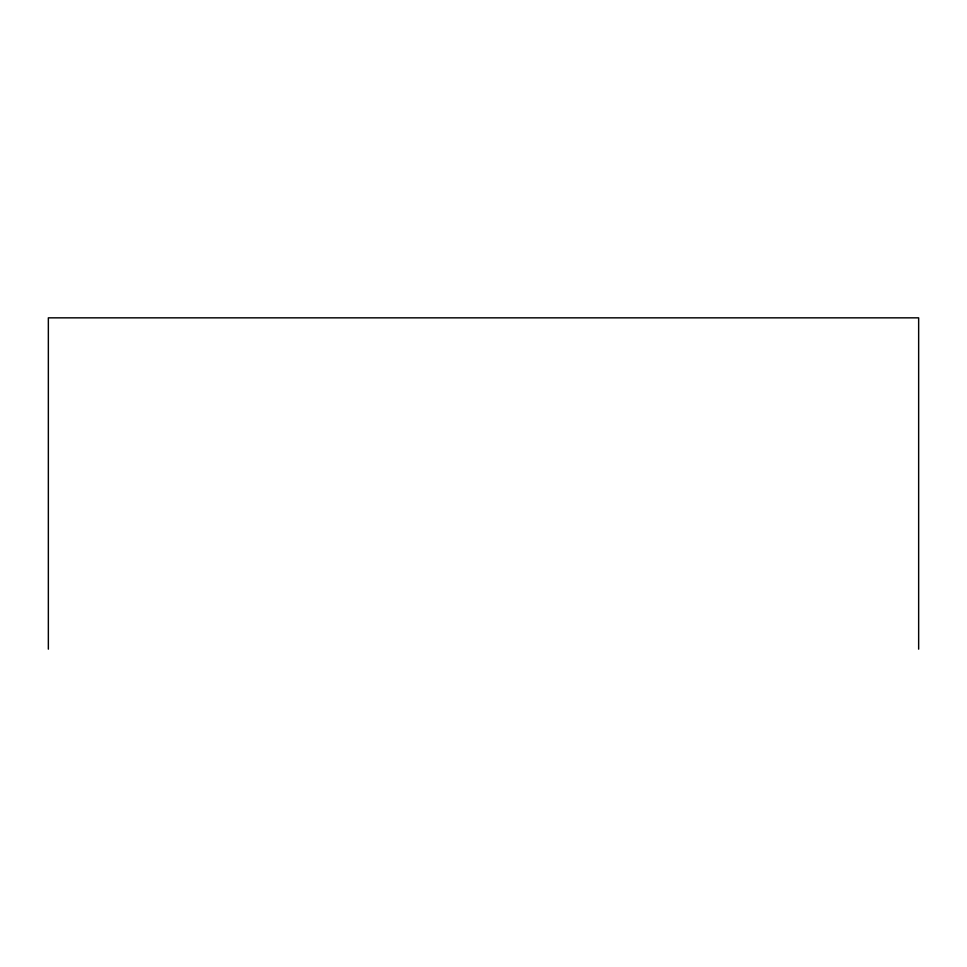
<?xml version="1.0" encoding="UTF-8"?>
<svg xmlns="http://www.w3.org/2000/svg" width="967" height="967" viewBox="0 0 967 967"><rect width="100%" height="100%" fill="white"/><g stroke="black" fill="none" stroke-linecap="round" stroke-linejoin="round"><path stroke-width="1.45" d="M918.65 649.159L918.65 317.841L48.35 317.841L48.35 649.159"/></g></svg>
